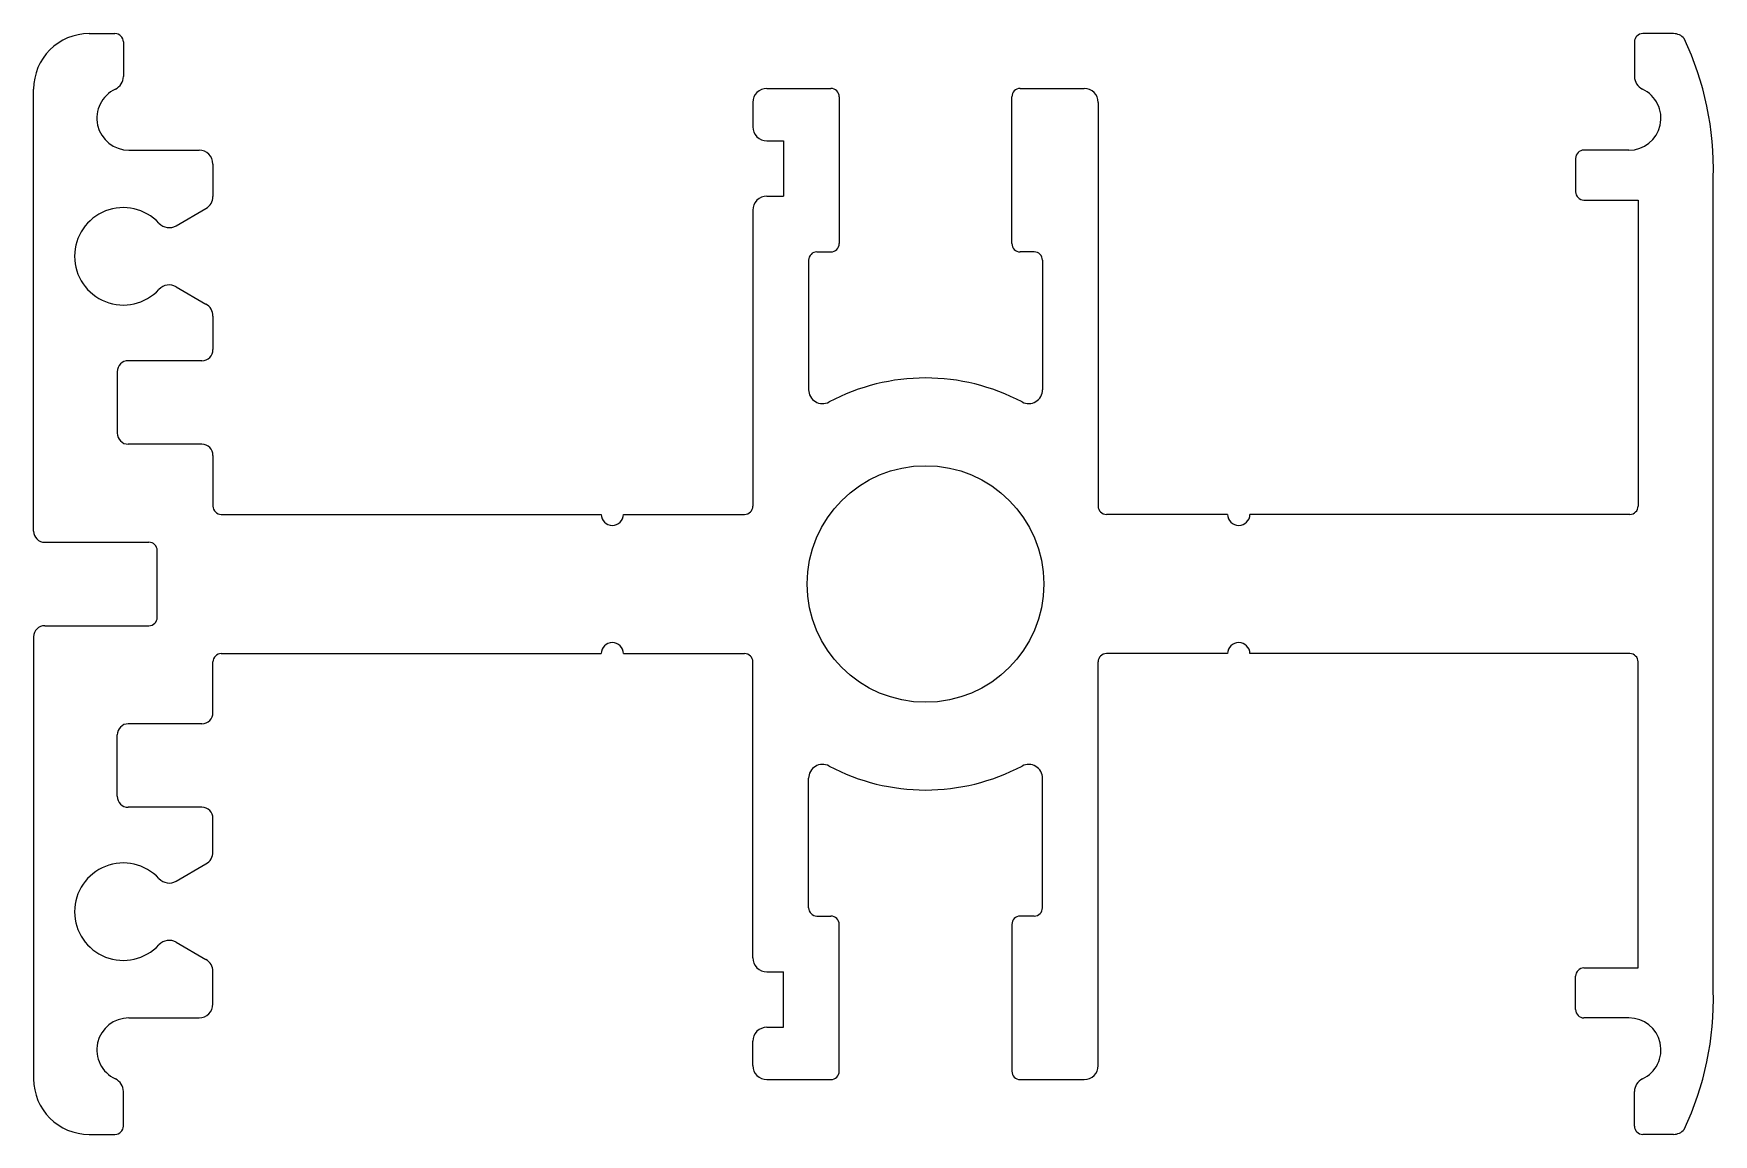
# Model space of a CAD drawing. Extents: x 842.4 to 902.7, y 510.2 to 549.8.
import ezdxf

# ---------------------------------------------------------------- set-up
doc = ezdxf.new("R2010")
doc.units = 0
doc.layers.get('0').update_dxf_attribs({"linetype": 'CONTINUOUS'})

msp = doc.modelspace()

# ---------------------------------------------------------------- linework, layer by layer
for p, q in [((844.378, 549.786), (845.302, 549.786)), ((901.276, 549.786), (900.176, 549.786)), ((845.602, 549.486), (845.602, 548.244)), ((899.876, 549.486), (899.876, 548.244)), ((868.713, 547.815), (871.013, 547.815)), ((877.813, 547.815), (880.113, 547.815)), ((842.378, 531.915), (842.378, 547.786)), ((868.213, 547.315), (868.213, 546.436)), ((871.313, 547.515), (871.313, 542.244)), ((877.513, 542.244), (877.513, 547.515)), ((880.613, 547.315), (880.613, 532.815)), ((845.802, 545.599), (848.32, 545.599)), ((868.713, 545.936), (869.313, 545.936)), ((869.313, 545.936), (869.313, 543.944)), ((899.676, 545.599), (898.06, 545.599)), ((848.82, 545.099), (848.82, 543.934)), ((897.76, 545.299), (897.76, 544.107)), ((902.706, 515.408), (902.706, 544.622)), ((868.713, 543.944), (869.313, 543.944)), ((898.06, 543.807), (900.006, 543.807)), ((900.006, 543.807), (900.006, 532.815)), ((847.499, 542.883), (848.57, 543.501)), ((868.213, 543.444), (868.213, 532.815)), ((870.513, 541.944), (871.013, 541.944)), ((878.313, 541.944), (877.813, 541.944)), ((870.213, 541.644), (870.213, 536.995)), ((878.613, 541.644), (878.613, 536.995)), ((847.499, 540.689), (848.57, 540.071)), ((848.82, 539.638), (848.82, 538.436)), ((845.379, 537.636), (845.379, 535.436)), ((848.42, 538.036), (845.779, 538.036)), ((848.42, 535.036), (845.779, 535.036)), ((848.82, 534.636), (848.82, 532.815)), ((849.12, 532.515), (862.763, 532.515)), ((863.563, 532.515), (867.913, 532.515)), ((885.263, 532.515), (880.913, 532.515)), ((899.706, 532.515), (886.063, 532.515)), ((842.778, 531.515), (846.52, 531.515)), ((846.82, 528.815), (846.82, 531.215)), ((842.778, 528.515), (846.52, 528.515)), ((842.378, 528.115), (842.378, 512.244)), ((849.12, 527.515), (862.763, 527.515)), ((863.563, 527.515), (867.913, 527.515)), ((885.263, 527.515), (880.913, 527.515)), ((899.706, 527.515), (886.063, 527.515)), ((848.82, 525.394), (848.82, 527.215)), ((868.213, 516.586), (868.213, 527.215)), ((880.613, 512.715), (880.613, 527.215)), ((900.006, 516.223), (900.006, 527.215)), ((848.42, 524.994), (845.779, 524.994)), ((845.379, 522.394), (845.379, 524.594)), ((870.213, 518.386), (870.213, 523.035)), ((878.613, 518.386), (878.613, 523.035)), ((848.42, 521.994), (845.779, 521.994)), ((848.82, 520.392), (848.82, 521.594)), ((847.499, 519.341), (848.57, 519.959)), ((870.513, 518.086), (871.013, 518.086)), ((871.313, 512.515), (871.313, 517.786)), ((877.513, 517.786), (877.513, 512.515)), ((878.313, 518.086), (877.813, 518.086)), ((847.499, 517.147), (848.57, 516.529)), ((848.82, 514.93), (848.82, 516.096)), ((868.713, 516.086), (869.313, 516.086)), ((869.313, 514.093), (869.313, 516.086)), ((897.76, 514.73), (897.76, 515.923)), ((898.06, 516.223), (900.006, 516.223)), ((845.802, 514.43), (848.32, 514.43)), ((868.713, 514.093), (869.313, 514.093)), ((899.676, 514.43), (898.06, 514.43)), ((868.213, 512.715), (868.213, 513.593)), ((845.602, 510.544), (845.602, 511.786)), ((868.713, 512.215), (871.013, 512.215)), ((877.813, 512.215), (880.113, 512.215)), ((899.876, 510.544), (899.876, 511.786)), ((844.378, 510.244), (845.302, 510.244)), ((901.276, 510.244), (900.176, 510.244))]:
    msp.add_line(p, q)
msp.add_circle((874.413, 530.015), 4.25)
for centre, radius, start, end in [((844.378, 547.786), 2, 90, 180), ((845.302, 549.486), 0.3, 360, 90), ((900.176, 549.486), 0.3, 90, 180), ((901.276, 549.286), 0.5, 39.68795, 90), ((891.818, 544.94), 10.892, 358.3288, 25.36243), ((845.102, 548.244), 0.5, 295.10272, 0), ((868.713, 547.315), 0.5, 90, 180), ((871.013, 547.515), 0.3, 0, 90), ((877.813, 547.515), 0.3, 90, 180), ((880.113, 547.315), 0.5, 360, 90), ((900.376, 548.244), 0.5, 180, 244.89728), ((845.802, 546.749), 1.15, 115.10272, 270), ((899.676, 546.749), 1.15, 270, 64.89728), ((868.713, 546.436), 0.5, 180, 270), ((848.32, 545.099), 0.5, 0, 90), ((898.06, 545.299), 0.3, 90, 180), ((848.32, 543.934), 0.5, 300, 0), ((868.713, 543.444), 0.5, 90, 180), ((898.06, 544.107), 0.3, 180, 270), ((845.599, 541.786), 1.75, 42.83959, 317.16041), ((847.249, 543.316), 0.5, 222.83959, 300), ((870.513, 541.644), 0.3, 90, 180), ((871.013, 542.244), 0.3, 270, 0), ((877.813, 542.244), 0.3, 180, 270), ((878.313, 541.644), 0.3, 360, 90), ((847.249, 540.256), 0.5, 60, 137.16041), ((848.32, 539.638), 0.5, 0, 60), ((848.42, 538.436), 0.4, 270, 0), ((845.779, 537.636), 0.4, 90, 180), ((870.713, 536.995), 0.5, 180, 297.92745), ((874.413, 530.015), 7.4, 62.07255, 117.92745), ((878.113, 536.995), 0.5, 242.07255, 0), ((845.779, 535.436), 0.4, 180, 270), ((848.42, 534.636), 0.4, 0, 90), ((849.12, 532.815), 0.3, 180, 270), ((867.913, 532.815), 0.3, 270, 0), ((880.913, 532.815), 0.3, 180, 270), ((899.706, 532.815), 0.3, 270, 0), ((863.163, 532.515), 0.4, 180, 0), ((885.663, 532.515), 0.4, 180, 0), ((842.778, 531.915), 0.4, 180, 270), ((846.52, 531.215), 0.3, 0, 90), ((842.778, 528.115), 0.4, 90, 180), ((846.52, 528.815), 0.3, 270, 0), ((863.163, 527.515), 0.4, 0, 180), ((885.663, 527.515), 0.4, 0, 180), ((849.12, 527.215), 0.3, 90, 180), ((867.913, 527.215), 0.3, 0, 90), ((880.913, 527.215), 0.3, 90, 180), ((899.706, 527.215), 0.3, 360, 90), ((845.779, 524.594), 0.4, 90, 180), ((848.42, 525.394), 0.4, 270, 0), ((870.713, 523.035), 0.5, 62.07255, 180), ((874.413, 530.015), 7.4, 242.07255, 297.92745), ((878.113, 523.035), 0.5, 0, 117.92745), ((845.779, 522.394), 0.4, 180, 270), ((848.42, 521.594), 0.4, 0, 90), ((848.32, 520.392), 0.5, 300, 0), ((845.599, 518.244), 1.75, 42.83959, 317.16041), ((847.249, 519.774), 0.5, 222.83959, 300), ((870.513, 518.386), 0.3, 180, 270), ((878.313, 518.386), 0.3, 270, 0), ((871.013, 517.786), 0.3, 360, 90), ((877.813, 517.786), 0.3, 90, 180), ((847.249, 516.714), 0.5, 60, 137.16041), ((848.32, 516.096), 0.5, 0, 60), ((868.713, 516.586), 0.5, 180, 270), ((898.06, 515.923), 0.3, 90, 180), ((891.818, 515.09), 10.892, 334.63757, 1.6712), ((848.32, 514.93), 0.5, 270, 0), ((898.06, 514.73), 0.3, 180, 270), ((845.802, 513.28), 1.15, 90, 244.89728), ((868.713, 513.593), 0.5, 90, 180), ((899.676, 513.28), 1.15, 295.10272, 90), ((844.378, 512.244), 2, 180, 270), ((845.102, 511.786), 0.5, 360, 64.89728), ((868.713, 512.715), 0.5, 180, 270), ((871.013, 512.515), 0.3, 270, 0), ((877.813, 512.515), 0.3, 180, 270), ((880.113, 512.715), 0.5, 270, 0), ((900.376, 511.786), 0.5, 115.10272, 180), ((845.302, 510.544), 0.3, 270, 0), ((900.176, 510.544), 0.3, 180, 270), ((901.276, 510.744), 0.5, 270, 320.31205)]:
    msp.add_arc(centre, radius, start, end)

doc.saveas('drawing.dxf')
